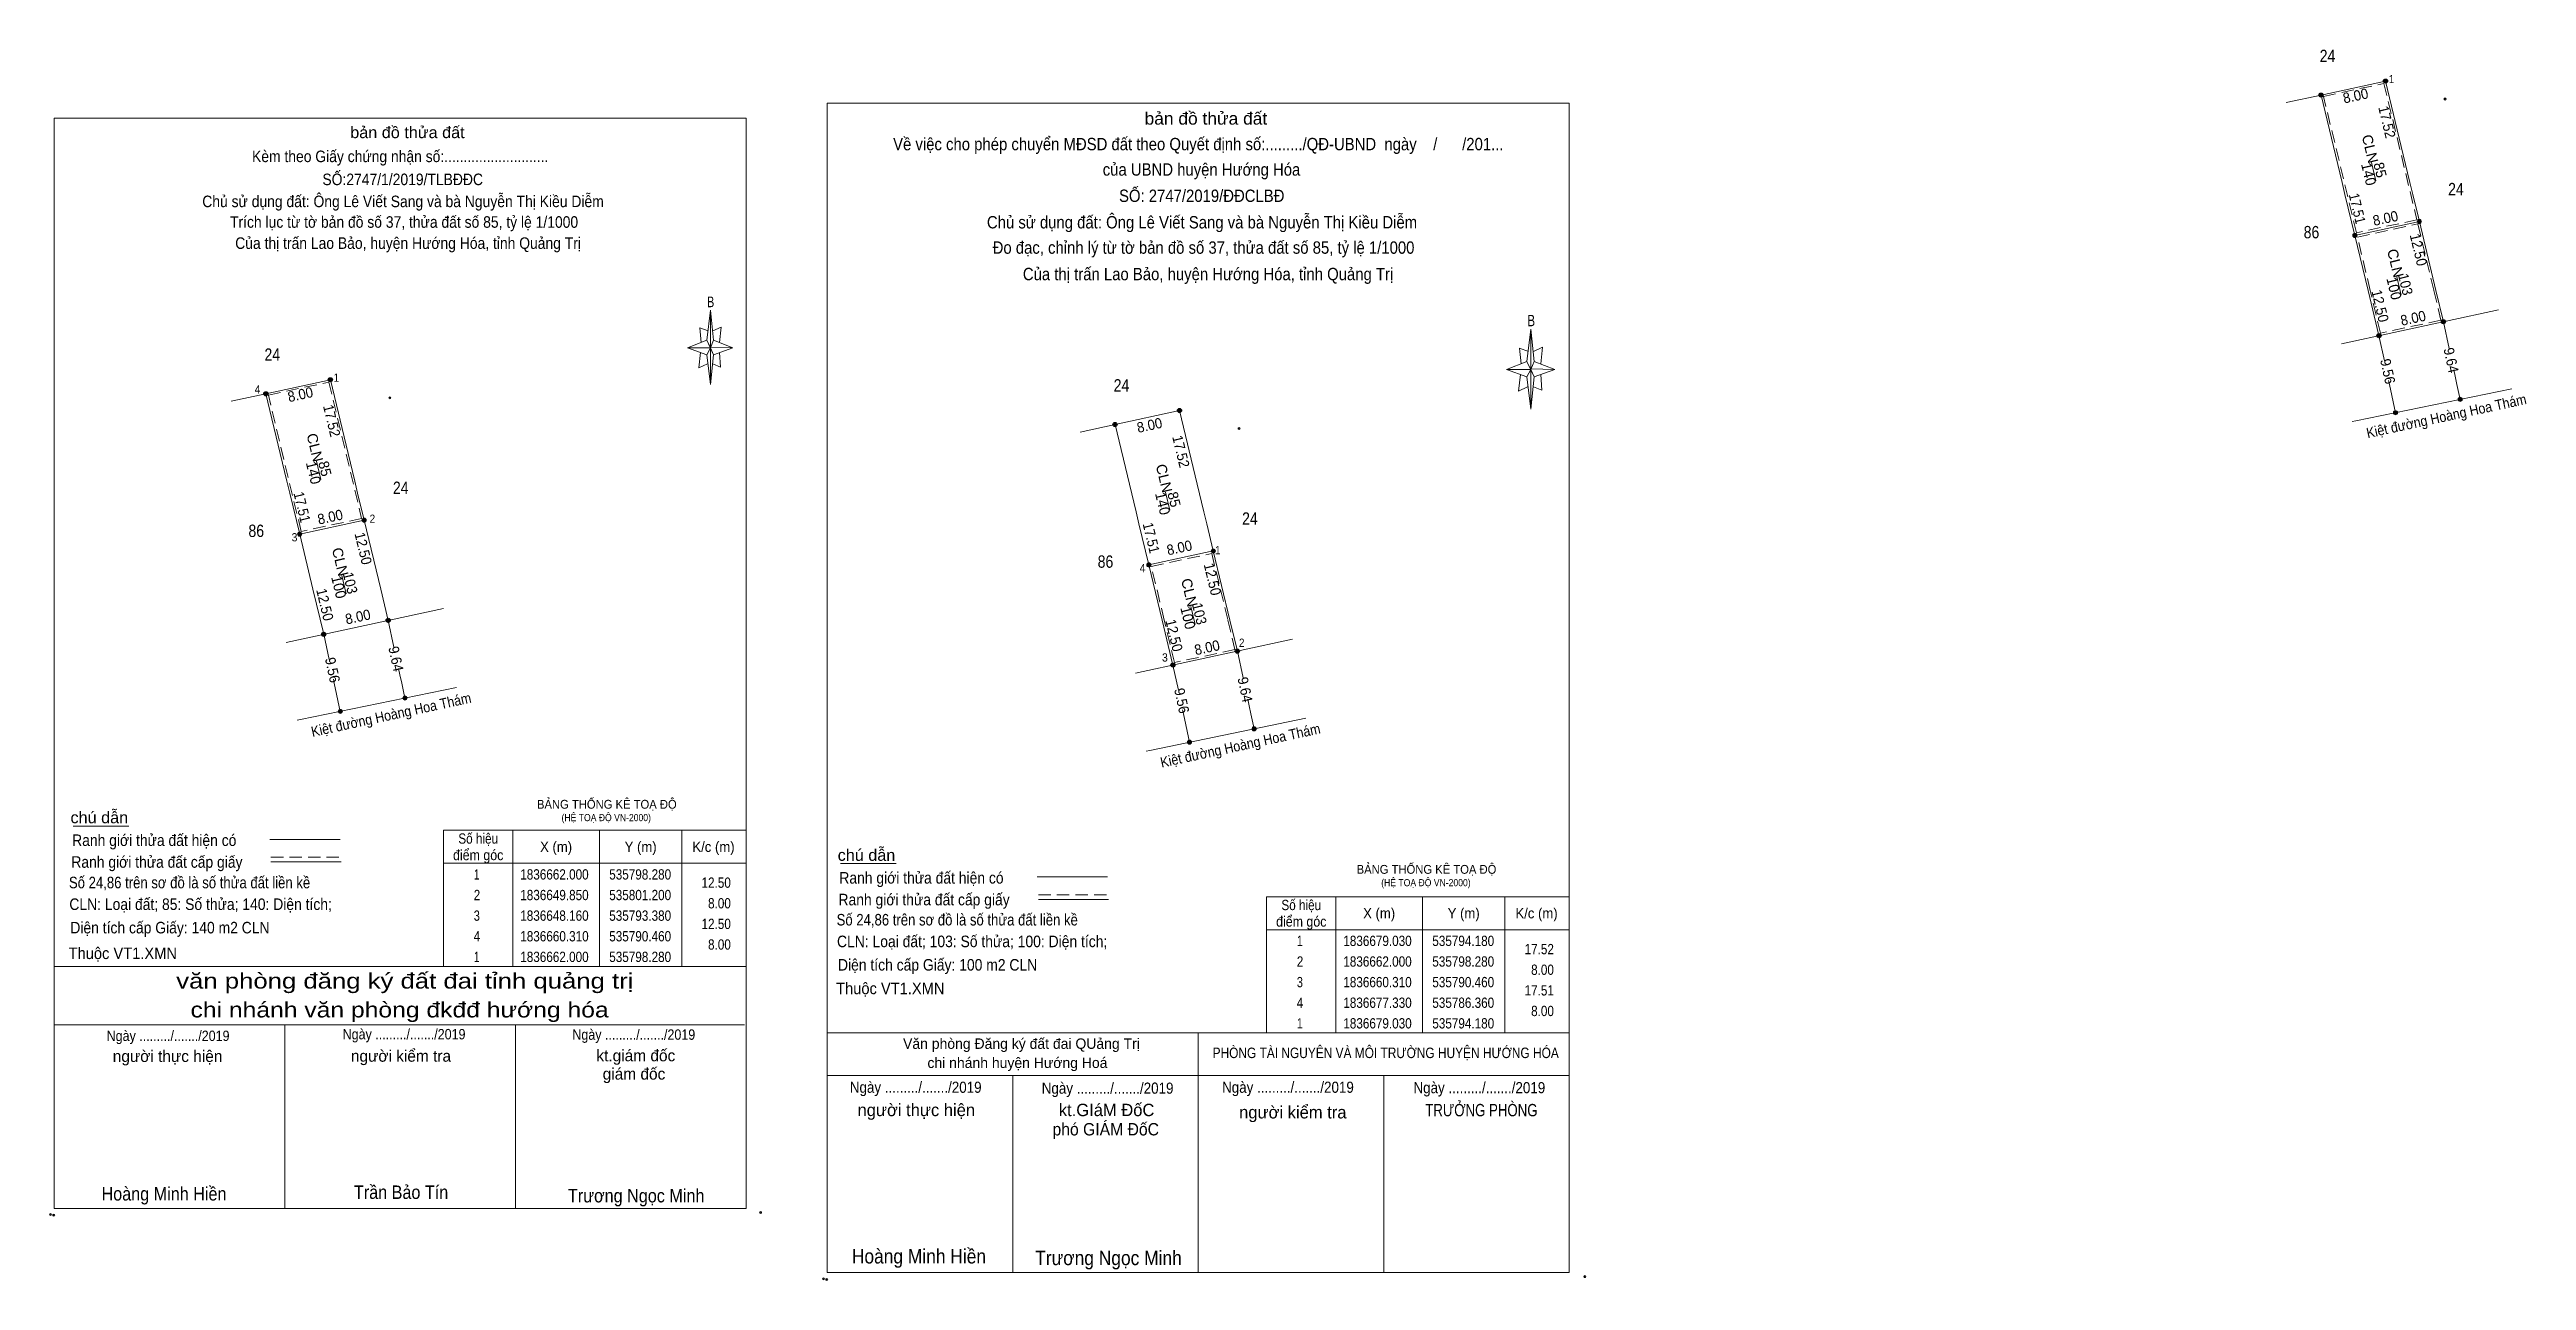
# Model space of a CAD drawing. Header units: metres. Extents: x 535511 to 535811, y 1836534 to 1836683.
import ezdxf
from ezdxf.enums import TextEntityAlignment as Align

# ---------------------------------------------------------------- set-up
doc = ezdxf.new("R2010")
doc.units = ezdxf.units.M
doc.header["$LTSCALE"] = 0.5
doc.header["$PDMODE"] = 32
doc.header["$PDSIZE"] = 0.25
doc.linetypes.add('MEDIUM_DASHED', pattern=[4.5, 3, -1.5])
for name, color, linetype, lineweight in [('1', 7, 'MEDIUM_DASHED', 13), ('10', 7, 'Continuous', 13), ('12', 7, 'Continuous', 25), ('13', 7, 'Continuous', 13), ('17', 7, 'Continuous', 13), ('2', 7, 'Continuous', 13), ('5', 7, 'Continuous', 13), ('6', 7, 'Continuous', 13), ('63', 7, 'Continuous', 13)]:
    doc.layers.add(name, color=color, linetype=linetype, lineweight=lineweight)

msp = doc.modelspace()

# ---------------------------------------------------------------- hatches: boundary and pattern name
at = {"layer": '12'}
for points in [[(535786.61, 1836677.33, 1), (535786.11, 1836677.33, 1)], [(535794.43, 1836679.03, 1), (535793.93, 1836679.03, 1)], [(535801.45, 1836649.85, 1), (535800.95, 1836649.85, 1)], [(535793.63, 1836648.16, 1), (535793.13, 1836648.16, 1)], [(535537.28, 1836641.11, 1), (535536.78, 1836641.11, 1)], [(535545.1, 1836642.81, 1), (535544.6, 1836642.81, 1)], [(535648.12, 1836639.08, 1), (535647.62, 1836639.08, 1)], [(535640.3, 1836637.38, 1), (535639.8, 1836637.38, 1)], [(535552.12, 1836613.63, 1), (535551.62, 1836613.63, 1)], [(535544.3, 1836611.94, 1), (535543.8, 1836611.94, 1)], [(535647.32, 1836608.21, 1), (535646.82, 1836608.21, 1)], [(535655.14, 1836609.9, 1), (535654.64, 1836609.9, 1)]]:
    msp.add_hatch(color=256, dxfattribs=at).paths.add_polyline_path(points)
at = {"layer": '13'}
for points in [[(535798.53, 1836662, 1), (535798.03, 1836662, 1)], [(535790.71, 1836660.31, 1), (535790.21, 1836660.31, 1)], [(535795.64, 1836638.81, 1), (535795.14, 1836638.81, 1)], [(535803.48, 1836640.43, 1), (535802.98, 1836640.43, 1)], [(535549.2, 1836625.78, 1), (535548.7, 1836625.78, 1)], [(535541.38, 1836624.09, 1), (535540.88, 1836624.09, 1)], [(535644.4, 1836620.36, 1), (535643.9, 1836620.36, 1)], [(535652.22, 1836622.05, 1), (535651.72, 1836622.05, 1)], [(535546.31, 1836602.59, 1), (535545.81, 1836602.59, 1)], [(535554.15, 1836604.21, 1), (535553.65, 1836604.21, 1)], [(535649.33, 1836598.86, 1), (535648.83, 1836598.86, 1)], [(535657.17, 1836600.48, 1), (535656.67, 1836600.48, 1)]]:
    msp.add_hatch(color=256, dxfattribs=at).paths.add_polyline_path(points)

# ---------------------------------------------------------------- linework, layer by layer
at = {"layer": '1'}
for points in [[(535793.99, 1836678.75), (535797.98, 1836662.21), (535790.65, 1836660.63), (535786.66, 1836677.16)], [(535544.66, 1836642.53), (535548.65, 1836625.99), (535541.32, 1836624.41), (535537.33, 1836640.94)]]:
    msp.add_lwpolyline(points, close=True, dxfattribs=at)
at = {"layer": '10'}
for p, q in [((535790.46, 1836660.31), (535792.07, 1836653.62)), ((535792.07, 1836653.62), (535793.38, 1836648.16)), ((535541.13, 1836624.09), (535542.74, 1836617.4)), ((535644.15, 1836620.36), (535645.76, 1836613.67)), ((535542.74, 1836617.4), (535544.05, 1836611.94)), ((535645.76, 1836613.67), (535647.07, 1836608.21))]:
    msp.add_line(p, q, dxfattribs=at)
for points in [[(535786.36, 1836677.33), (535788.1, 1836670.09), (535788.91, 1836666.73)], [(535788.91, 1836666.73), (535789.26, 1836665.28), (535790.46, 1836660.31)], [(535537.03, 1836641.11), (535538.77, 1836633.87), (535539.58, 1836630.51)], [(535640.05, 1836637.38), (535641.79, 1836630.14), (535642.6, 1836626.78)], [(535539.58, 1836630.51), (535539.93, 1836629.06), (535541.13, 1836624.09)], [(535642.6, 1836626.78), (535642.95, 1836625.33), (535644.15, 1836620.36)]]:
    msp.add_lwpolyline(points, dxfattribs=at)
at = {"layer": '12'}
for centre in [(535786.36, 1836677.33), (535794.18, 1836679.03), (535801.2, 1836649.85), (535793.38, 1836648.16), (535537.03, 1836641.11), (535544.85, 1836642.81), (535647.87, 1836639.08), (535640.05, 1836637.38), (535551.87, 1836613.63), (535544.05, 1836611.94), (535647.07, 1836608.21), (535654.89, 1836609.9)]:
    msp.add_circle(centre, 0.25, dxfattribs=at)
at = {"layer": '13'}
for p, q in [((535792.49, 1836669.14), (535793.02, 1836666.94)), ((535790.46, 1836660.31), (535798.28, 1836662)), ((535795.56, 1836655.28), (535796.09, 1836653.08)), ((535801.9, 1836646.62), (535801.2, 1836649.85)), ((535794.04, 1836645.1), (535793.38, 1836648.16)), ((535802.63, 1836643.23), (535802.46, 1836644.03)), ((535543.16, 1836632.92), (535543.69, 1836630.72)), ((535646.18, 1836629.19), (535646.71, 1836626.99)), ((535541.13, 1836624.09), (535548.95, 1836625.78)), ((535644.15, 1836620.36), (535651.97, 1836622.05)), ((535546.23, 1836619.06), (535546.76, 1836616.86)), ((535649.25, 1836615.33), (535649.78, 1836613.13)), ((535544.71, 1836608.88), (535544.05, 1836611.94)), ((535552.57, 1836610.4), (535551.87, 1836613.63)), ((535553.3, 1836607.01), (535553.13, 1836607.81)), ((535647.73, 1836605.15), (535647.07, 1836608.21)), ((535655.59, 1836606.67), (535654.89, 1836609.9)), ((535656.32, 1836603.28), (535656.15, 1836604.08))]:
    msp.add_line(p, q, dxfattribs=at)
for points in [[(535795.39, 1836638.81), (535794.65, 1836642.25), (535794.55, 1836642.72)], [(535803.23, 1836640.43), (535802.84, 1836642.25), (535802.63, 1836643.23)], [(535546.06, 1836602.59), (535545.32, 1836606.03), (535545.22, 1836606.5)], [(535553.9, 1836604.21), (535553.51, 1836606.03), (535553.3, 1836607.01)], [(535649.08, 1836598.86), (535648.34, 1836602.3), (535648.24, 1836602.77)], [(535656.92, 1836600.48), (535656.53, 1836602.3), (535656.32, 1836603.28)]]:
    msp.add_lwpolyline(points, dxfattribs=at)
for centre in [(535798.28, 1836662), (535790.46, 1836660.31), (535795.39, 1836638.81), (535803.23, 1836640.43), (535548.95, 1836625.78), (535541.13, 1836624.09), (535644.15, 1836620.36), (535651.97, 1836622.05), (535546.06, 1836602.59), (535553.9, 1836604.21), (535649.08, 1836598.86), (535656.92, 1836600.48)]:
    msp.add_circle(centre, 0.25, dxfattribs=at)
at = {"layer": '17'}
for p, q in [((535513.64, 1836588.69), (535520.41, 1836588.69)), ((535606.74, 1836584.14), (535613.51, 1836584.14))]:
    msp.add_line(p, q, dxfattribs=at)
at = {"layer": '2'}
for p, q in [((535782.13, 1836676.42), (535786.36, 1836677.33)), ((535786.36, 1836677.33), (535794.18, 1836679.03)), ((535786.36, 1836677.33), (535794.18, 1836679.03)), ((535798.28, 1836662), (535800.29, 1836653.62)), ((535800.29, 1836653.62), (535801.2, 1836649.85)), ((535807.89, 1836651.29), (535788.83, 1836647.18)), ((535532.8, 1836640.2), (535537.03, 1836641.11)), ((535537.03, 1836641.11), (535544.85, 1836642.81)), ((535537.03, 1836641.11), (535544.85, 1836642.81)), ((535640.05, 1836637.38), (535647.87, 1836639.08)), ((535640.05, 1836637.38), (535647.87, 1836639.08)), ((535635.82, 1836636.47), (535640.05, 1836637.38)), ((535548.95, 1836625.78), (535550.96, 1836617.4)), ((535651.97, 1836622.05), (535653.98, 1836613.67)), ((535550.96, 1836617.4), (535551.87, 1836613.63)), ((535558.56, 1836615.07), (535539.5, 1836610.96)), ((535661.58, 1836611.34), (535642.52, 1836607.23)), ((535653.98, 1836613.67), (535654.89, 1836609.9)), ((535566.99, 1836588.17), (535566.99, 1836571.67)), ((535577.49, 1836588.17), (535577.49, 1836571.67)), ((535587.49, 1836588.17), (535587.49, 1836571.67)), ((535558.59, 1836584.17), (535595.29, 1836584.17))]:
    msp.add_line(p, q, dxfattribs=at)
for points in [[(535794.18, 1836679.03), (535796.33, 1836670.09), (535797.14, 1836666.73)], [(535797.14, 1836666.73), (535797.49, 1836665.28), (535798.28, 1836662)], [(535544.85, 1836642.81), (535547, 1836633.87), (535547.81, 1836630.51)], [(535790.14, 1836637.73), (535790.58, 1836637.82), (535809.49, 1836641.72)], [(535647.87, 1836639.08), (535650.02, 1836630.14), (535650.83, 1836626.78)], [(535547.81, 1836630.51), (535548.16, 1836629.06), (535548.95, 1836625.78)], [(535650.83, 1836626.78), (535651.18, 1836625.33), (535651.97, 1836622.05)], [(535540.81, 1836601.51), (535541.25, 1836601.6), (535560.16, 1836605.5)], [(535643.83, 1836597.78), (535644.27, 1836597.87), (535663.18, 1836601.77)]]:
    msp.add_lwpolyline(points, dxfattribs=at)
at = {"layer": '2', "linetype": 'MEDIUM_DASHED'}
for points in [[(535792.33, 1836653.62), (535790.76, 1836660.12), (535798.09, 1836661.7), (535800.04, 1836653.62)], [(535800.04, 1836653.62), (535800.9, 1836650.04), (535793.57, 1836648.46), (535792.33, 1836653.62)], [(535646.02, 1836613.67), (535644.45, 1836620.17), (535651.78, 1836621.75), (535653.73, 1836613.67)], [(535653.73, 1836613.67), (535654.59, 1836610.09), (535647.26, 1836608.51), (535646.02, 1836613.67)]]:
    msp.add_lwpolyline(points, dxfattribs=at)
at = {"layer": '2'}
msp.add_lwpolyline([(535558.59, 1836588.17), (535595.29, 1836588.17), (535595.29, 1836571.67), (535558.59, 1836571.67)], close=True, dxfattribs=at)
for p in [(535801.4, 1836676.85), (535552.07, 1836640.63), (535655.09, 1836636.9)]:
    msp.add_point(p, dxfattribs=at)
at = {"layer": '5'}
for p, q in [((535590.51, 1836647.61), (535590.96, 1836651.25)), ((535591.33, 1836647.61), (535593.67, 1836646.69)), ((535690.01, 1836645.04), (535690.5, 1836648.95)), ((535590.51, 1836645.85), (535588.18, 1836646.69)), ((535591.33, 1836645.85), (535590.96, 1836642.22)), ((535592.18, 1836644.35), (535591.26, 1836644.73)), ((535592.08, 1836646.12), (535592.18, 1836644.35)), ((535690.01, 1836643.15), (535687.52, 1836644.06)), ((535690.89, 1836645.04), (535693.4, 1836644.06)), ((535690.89, 1836643.15), (535690.5, 1836639.26)), ((535691.81, 1836641.55), (535690.82, 1836641.95)), ((535691.7, 1836643.44), (535691.81, 1836641.55)), ((535511.36, 1836571.67), (535595.29, 1836571.67)), ((535511.36, 1836564.58), (535595.1, 1836564.58)), ((535511.36, 1836564.58), (535595.1, 1836564.58)), ((535511.36, 1836564.58), (535595.1, 1836564.58)), ((535539.34, 1836542.3), (535539.34, 1836564.58)), ((535567.31, 1836542.3), (535567.31, 1836564.58)), ((535605.14, 1836563.61), (535695.14, 1836563.61)), ((535650.14, 1836534.55), (535650.14, 1836563.61)), ((535605.14, 1836558.45), (535695.14, 1836558.45)), ((535605.14, 1836558.45), (535694.94, 1836558.45)), ((535605.14, 1836558.45), (535694.94, 1836558.45)), ((535605.14, 1836534.55), (535605.14, 1836558.45)), ((535627.64, 1836534.55), (535627.64, 1836558.45)), ((535672.64, 1836534.55), (535672.64, 1836558.45))]:
    msp.add_line(p, q, dxfattribs=at)
for points in [[(535511.36, 1836674.53), (535595.29, 1836674.53), (535595.29, 1836542.3), (535511.36, 1836542.3)], [(535605.14, 1836676.35), (535695.14, 1836676.35), (535695.14, 1836534.55), (535605.14, 1836534.55)], [(535590.96, 1836651.25), (535591.33, 1836647.61), (535590.96, 1836646.69)], [(535590.96, 1836646.69), (535588.18, 1836646.69), (535590.51, 1836647.61), (535591.33, 1836645.85), (535593.67, 1836646.69), (535590.96, 1836646.78)], [(535690.5, 1836648.95), (535690.89, 1836645.04), (535690.5, 1836644.06)], [(535590.96, 1836646.69), (535590.96, 1836642.22), (535590.51, 1836645.85)], [(535690.5, 1836644.06), (535687.52, 1836644.06), (535690.01, 1836645.04), (535690.89, 1836643.15), (535693.4, 1836644.06), (535690.5, 1836644.15)], [(535690.5, 1836644.06), (535690.5, 1836639.26), (535690.01, 1836643.15)]]:
    msp.add_lwpolyline(points, close=True, dxfattribs=at)
for points in [[(535590.96, 1836646.69), (535590.51, 1836647.61), (535588.18, 1836646.69)], [(535590.69, 1836648.73), (535589.67, 1836649.1), (535589.84, 1836647.34)], [(535591.26, 1836648.73), (535592.28, 1836649.2), (535592.08, 1836647.34)], [(535589.77, 1836646.12), (535589.57, 1836644.25), (535590.59, 1836644.73)], [(535590.96, 1836646.69), (535591.33, 1836645.85), (535593.67, 1836646.69)], [(535690.5, 1836644.06), (535690.01, 1836645.04), (535687.52, 1836644.06)], [(535690.21, 1836646.24), (535689.11, 1836646.64), (535689.3, 1836644.75)], [(535690.5, 1836644.06), (535690.89, 1836643.15), (535693.4, 1836644.06)], [(535690.82, 1836646.24), (535691.91, 1836646.75), (535691.7, 1836644.75)], [(535689.22, 1836643.44), (535689.01, 1836641.44), (535690.1, 1836641.95)], [(535595.29, 1836542.3), (535511.36, 1836542.3), (535511.36, 1836564.58)], [(535695.14, 1836534.55), (535605.14, 1836534.55), (535605.14, 1836558.45)]]:
    msp.add_lwpolyline(points, dxfattribs=at)
for p in [(535510.91, 1836541.58), (535511.29, 1836541.51), (535604.67, 1836533.78), (535605.07, 1836533.71)]:
    msp.add_point(p, dxfattribs=at)
at = {"layer": '6'}
for p, q in [((535537.52, 1836587.06), (535546.05, 1836587.06)), ((535537.65, 1836584.34), (535546.17, 1836584.34)), ((535630.62, 1836582.51), (535639.15, 1836582.51)), ((535630.75, 1836579.79), (535639.27, 1836579.79)), ((535605.14, 1836563.61), (535695.14, 1836563.61))]:
    msp.add_line(p, q, dxfattribs=at)
at = {"layer": '6', "linetype": 'MEDIUM_DASHED'}
for p, q in [((535537.65, 1836584.91), (535546.23, 1836584.91)), ((535630.75, 1836580.36), (535639.33, 1836580.36))]:
    msp.add_line(p, q, dxfattribs=at)
at = {"layer": '6'}
for p in [(535597.05, 1836541.83), (535697.04, 1836534.05)]:
    msp.add_point(p, dxfattribs=at)
at = {"layer": '63'}
for p, q in [((535666.84, 1836580.11), (535666.84, 1836563.61)), ((535677.34, 1836580.11), (535677.34, 1836563.61)), ((535687.34, 1836580.11), (535687.34, 1836563.61)), ((535658.44, 1836576.11), (535695.14, 1836576.11))]:
    msp.add_line(p, q, dxfattribs=at)
msp.add_lwpolyline([(535658.44, 1836580.11), (535695.14, 1836580.11), (535695.14, 1836563.61), (535658.44, 1836563.61)], close=True, dxfattribs=at)

# ---------------------------------------------------------------- texts
at = {"layer": '1'}
for s, height, width, p in [('BẢNG THỐNG KÊ TOẠ ĐỘ ', 1.072, 0.95, (535569.92, 1836590.79)), ('(HỆ TOẠ ĐỘ VN-2000)', 0.8672, 0.9, (535572.9, 1836589.28)), ('BẢNG THỐNG KÊ TOẠ ĐỘ ', 1.072, 0.95, (535669.36, 1836582.9)), ('(HỆ TOẠ ĐỘ VN-2000)', 0.8672, 0.9, (535672.34, 1836581.39))]:
    msp.add_text(s, height=height, dxfattribs=dict(at, width=width)).set_placement(p)
at = {"layer": '13'}
for s, rotation, width, p in [('CLN', 283.643, 1.05, (535791.702, 1836670.6624)), ('CLN', 283.643, 1.05, (535794.772, 1836656.8024)), ('103', 283.643, 0.95, (535795.9913, 1836654.2374)), ('9.56', 282.132, 0.95, (535793.8432, 1836643.6964)), ('9.64', 282.161, 0.95, (535801.535, 1836645.0417)), ('CLN', 283.643, 1.05, (535542.372, 1836634.4424)), ('CLN', 283.643, 1.05, (535645.392, 1836630.7124)), ('CLN', 283.643, 1.05, (535545.442, 1836620.5824)), ('103', 283.643, 0.95, (535546.6613, 1836618.0174)), ('CLN', 283.643, 1.05, (535648.462, 1836616.8524)), ('103', 283.643, 0.95, (535649.6813, 1836614.2874)), ('9.56', 282.132, 0.95, (535544.5122, 1836607.4814)), ('9.64', 282.161, 0.95, (535552.204, 1836608.8267)), ('9.56', 282.132, 0.95, (535647.5322, 1836603.7514)), ('9.64', 282.161, 0.95, (535655.224, 1836605.0967))]:
    msp.add_text(s, height=1.25, rotation=rotation, dxfattribs=dict(at, width=width)).set_placement(p, align=Align.CENTER)
for s, p in [('140', (535791.5286, 1836667.6074)), ('85', (535792.9179, 1836668.1024)), ('100', (535794.5986, 1836653.7474)), ('140', (535542.1986, 1836631.3874)), ('85', (535543.5879, 1836631.8824)), ('140', (535645.2186, 1836627.6574)), ('85', (535646.6079, 1836628.1524)), ('100', (535545.2686, 1836617.5274)), ('100', (535648.2886, 1836613.7974))]:
    msp.add_text(s, height=1.25, rotation=283.643, dxfattribs=at).set_placement(p, align=Align.CENTER)
at = {"layer": '2'}
for s, rotation, width, p in [('12.50', 283.514, 0.95, (535797.5688, 1836658.431)), ('12.50', 283.514, 0.95, (535792.9188, 1836651.621)), ('8.00', 12.195, 0.95, (535797.658, 1836649.6759)), ('Kiệt đường Hoàng Hoa Thám', 12.184, 0.9, (535801.6931, 1836637.8013)), ('12.50', 283.514, 0.95, (535548.2388, 1836622.211)), ('12.50', 283.514, 0.95, (535651.2588, 1836618.481)), ('12.50', 283.514, 0.95, (535543.5888, 1836615.401)), ('8.00', 12.195, 0.95, (535548.323, 1836613.4548)), ('12.50', 283.514, 0.95, (535646.6088, 1836611.671)), ('8.00', 12.195, 0.95, (535651.343, 1836609.7248)), ('Kiệt đường Hoàng Hoa Thám', 12.184, 0.9, (535552.3581, 1836601.5803)), ('Kiệt đường Hoàng Hoa Thám', 12.184, 0.9, (535655.3781, 1836597.8503))]:
    msp.add_text(s, height=1.25, rotation=rotation, dxfattribs=dict(at, width=width)).set_placement(p, align=Align.CENTER)
for s, width, p in [('Số hiệu', 0.85, (535562.79, 1836586.55)), ('X (m)', 0.95, (535572.24, 1836585.55)), ('Y (m)', 0.95, (535582.495, 1836585.55)), ('K/c (m)', 0.95, (535591.335, 1836585.55)), ('điểm góc', 0.9, (535562.79, 1836584.55)), (' 2', 0.85, (535562.445, 1836579.7)), (' 1', 0.75, (535562.44, 1836582.2)), ('1836662.000', 0.85, (535572.04, 1836582.2)), ('1836649.850', 0.85, (535572.04, 1836579.7)), ('535798.280', 0.85, (535582.44, 1836582.2)), ('535801.200', 0.85, (535582.44, 1836579.7)), (' 3', 0.8, (535562.435, 1836577.2)), ('1836648.160', 0.85, (535572.04, 1836577.2)), ('535793.380', 0.85, (535582.44, 1836577.2)), (' 4', 0.85, (535562.44, 1836574.7)), ('1836660.310', 0.85, (535572.04, 1836574.7)), ('535790.460', 0.85, (535582.44, 1836574.7)), (' 1', 0.75, (535562.44, 1836572.2)), ('1836662.000', 0.85, (535572.04, 1836572.2)), ('535798.280', 0.85, (535582.44, 1836572.2))]:
    msp.add_text(s, height=1.25, dxfattribs=dict(at, width=width)).set_placement(p, align=Align.CENTER)
at = {"layer": '2', "width": 0.85}
for s, p in [('12.50', (535593.44, 1836581.2)), ('8.00', (535593.44, 1836578.7)), ('12.50', (535593.44, 1836576.2)), ('8.00', (535593.44, 1836573.7))]:
    msp.add_text(s, height=1.25, dxfattribs=at).set_placement(p, align=Align.RIGHT)
at = {"layer": '5'}
for s, height, width, p in [('bản đồ thửa đất', 1.5, 1.05, (535651.07, 1836673.75)), ('bản đồ thửa đất', 1.399, 1.05, (535554.205, 1836672.11)), ('Về việc cho phép chuyển MĐSD đất theo Quyết định số:........./QĐ-UBND  ngày    /      /201...', 1.5, 0.9, (535650.15, 1836670.64)), ('Kèm theo Giấy chứng nhận số:...........................', 1.399, 0.9, (535553.325, 1836669.2)), ('SỐ:2747/1/2019/TLBĐĐC', 1.4, 0.9, (535553.63, 1836666.41)), ('của UBND huyện Hướng Hóa', 1.5, 0.9, (535650.54, 1836667.56)), ('Chủ sử dụng đất: Ông Lê Viết Sang và bà Nguyễn Thị Kiều Diễm', 1.4, 0.9, (535553.67, 1836663.74)), ('SỐ: 2747/2019/ĐĐCLBĐ', 1.5, 0.9, (535650.565, 1836664.37)), ('Trích lục từ tờ bản đồ số 37, thửa đất số 85, tỷ lệ 1/1000 ', 1.4, 0.9, (535554.03, 1836661.24)), ('Chủ sử dụng đất: Ông Lê Viết Sang và bà Nguyễn Thị Kiều Diễm', 1.5, 0.9, (535650.6, 1836661.16)), ('Của thị trấn Lao Bảo, huyện Hướng Hóa, tỉnh Quảng Trị', 1.4, 0.9, (535554.285, 1836658.68)), ('Đo đạc, chỉnh lý từ tờ bản đồ số 37, thửa đất số 85, tỷ lệ 1/1000 ', 1.5, 0.9, (535651.035, 1836658.09)), ('Của thị trấn Lao Bảo, huyện Hướng Hóa, tỉnh Quảng Trị', 1.5, 0.9, (535651.335, 1836654.88)), ('B', 1.285, 0.75, (535590.995, 1836651.61)), ('B', 1.377, 0.75, (535690.54, 1836649.3)), ('văn phòng đăng ký đất đai tỉnh quảng trị', 1.865, 1.25, (535553.885, 1836568.98)), ('chi nhánh văn phòng đkđđ hướng hóa', 1.865, 1.2, (535553.25, 1836565.48)), ('Ngày ........./......./2019', 1.259, 0.9, (535525.165, 1836562.62)), ('Ngày ........./......./2019', 1.259, 0.9, (535553.795, 1836562.82)), ('Ngày ........./......./2019', 1.259, 0.9, (535581.665, 1836562.77)), ('Ngày ........./......./2019', 1.35, 0.9, (535615.865, 1836556.34)), ('Ngày ........./......./2019', 1.35, 0.9, (535639.145, 1836556.23)), ('Ngày ........./......./2019', 1.35, 0.9, (535661.025, 1836556.34)), ('Ngày ........./......./2019', 1.35, 0.9, (535684.245, 1836556.29)), ('TRƯỞNG PHÒNG', 1.5, 0.8, (535684.495, 1836553.49)), ('phó GIÁM ĐốC', 1.5, 0.95, (535638.92, 1836551.17)), ('Hoàng Minh Hiền', 1.63, 0.9, (535524.67, 1836543.28)), ('Trần Bảo Tín', 1.629, 0.9, (535553.435, 1836543.47)), ('Trương Ngọc Minh', 1.63, 0.9, (535581.955, 1836543.05)), ('Hoàng Minh Hiền', 1.75, 0.9, (535616.26, 1836535.64)), ('Trương Ngọc Minh', 1.75, 0.9, (535639.255, 1836535.44))]:
    msp.add_text(s, height=height, dxfattribs=dict(at, width=width)).set_placement(p, align=Align.CENTER)
for s, height, p in [('người thực hiện', 1.399, (535525.105, 1836560.08)), ('người kiểm tra', 1.399, (535553.42, 1836560.11)), ('kt.giám đốc', 1.4, (535581.91, 1836560.16)), ('giám đốc', 1.4, (535581.69, 1836557.94)), ('người thực hiện', 1.5, (535615.94, 1836553.51)), ('kt.GIáM ĐốC', 1.5, (535639.025, 1836553.51)), ('người kiểm tra', 1.5, (535661.615, 1836553.23))]:
    msp.add_text(s, height=height, dxfattribs=at).set_placement(p, align=Align.CENTER)
at = {"layer": '6'}
for s, height, width, p in [('chú dẫn', 1.399, 1.05, (535513.33, 1836589.03)), ('Ranh giới thửa đất hiện có ', 1.399, 0.9, (535513.53, 1836586.27)), ('Ranh giới thửa đất cấp giấy', 1.399, 0.9, (535513.43, 1836583.63)), ('chú dẫn', 1.399, 1.05, (535606.4, 1836584.47)), ('Số 24,86 trên sơ đồ là số thửa đất liền kề', 1.4, 0.85, (535513.14, 1836581.14)), ('Ranh giới thửa đất hiện có ', 1.399, 0.9, (535606.6, 1836581.71)), ('CLN: Loại đất; 85: Số thửa; 140: Diện tích;', 1.4, 0.9, (535513.19, 1836578.51)), ('Số 24,86 trên sơ đồ là số thửa đất liền kề', 1.4, 0.85, (535606.27, 1836576.63)), ('Ranh giới thửa đất cấp giấy', 1.399, 0.9, (535606.5, 1836579.07)), ('Diện tích cấp Giấy: 140 m2 CLN', 1.4, 0.9, (535513.31, 1836575.67)), ('CLN: Loại đất; 103: Số thửa; 100: Diện tích;', 1.4, 0.9, (535606.32, 1836574)), ('Thuộc VT1.XMN', 1.4, 0.95, (535513.1, 1836572.56)), ('Diện tích cấp Giấy: 100 m2 CLN', 1.4, 0.9, (535606.44, 1836571.16)), ('Thuộc VT1.XMN', 1.4, 0.95, (535606.21, 1836568.3))]:
    msp.add_text(s, height=height, dxfattribs=dict(at, width=width)).set_placement(p)
for s, p in [(' Văn phòng Đăng ký đất đai QUảng Trị', (535628.46, 1836561.67)), ('chi nhánh huyện Hướng Hoá', (535628.21, 1836559.35))]:
    msp.add_text(s, height=1.267, dxfattribs=at).set_placement(p, align=Align.CENTER)
at = {"layer": '6', "width": 0.85}
msp.add_text('PHÒNG TÀI NGUYÊN VÀ MÔI TRƯỜNG HUYỆN HƯỚNG HÓA', height=1.27, dxfattribs=at).set_placement((535672.885, 1836560.55), align=Align.CENTER)
at = {"layer": '63'}
for s, height, width, p in [('24', 1.5, 0.85, (535787.14, 1836681.33)), ('24', 1.5, 0.85, (535802.72, 1836665.18)), ('86', 1.5, 0.85, (535785.195, 1836659.96)), ('24', 1.5, 0.85, (535537.81, 1836645.11)), ('24', 1.5, 0.85, (535640.83, 1836641.38)), ('24', 1.5, 0.85, (535553.39, 1836628.96)), ('24', 1.5, 0.85, (535656.41, 1836625.23)), ('86', 1.5, 0.85, (535535.865, 1836623.74)), ('86', 1.5, 0.85, (535638.885, 1836620.01)), ('điểm góc', 1.25, 0.9, (535662.64, 1836576.49)), ('Số hiệu', 1.25, 0.85, (535662.64, 1836578.49)), ('X (m)', 1.25, 0.95, (535672.09, 1836577.49)), ('Y (m)', 1.25, 0.95, (535682.345, 1836577.49)), ('K/c (m)', 1.25, 0.95, (535691.185, 1836577.49)), (' 1', 1.25, 0.75, (535662.29, 1836574.14)), ('1836679.030', 1.25, 0.85, (535671.89, 1836574.14)), ('535794.180', 1.25, 0.85, (535682.29, 1836574.14)), (' 2', 1.25, 0.85, (535662.295, 1836571.64)), ('1836662.000', 1.25, 0.85, (535671.89, 1836571.64)), ('535798.280', 1.25, 0.85, (535682.29, 1836571.64)), (' 3', 1.25, 0.8, (535662.285, 1836569.14)), ('1836660.310', 1.25, 0.85, (535671.89, 1836569.14)), ('535790.460', 1.25, 0.85, (535682.29, 1836569.14)), (' 4', 1.25, 0.85, (535662.29, 1836566.64)), ('1836677.330', 1.25, 0.85, (535671.89, 1836566.64)), ('535786.360', 1.25, 0.85, (535682.29, 1836566.64)), (' 1', 1.25, 0.75, (535662.29, 1836564.14)), ('1836679.030', 1.25, 0.85, (535671.89, 1836564.14)), ('535794.180', 1.25, 0.85, (535682.29, 1836564.14))]:
    msp.add_text(s, height=height, dxfattribs=dict(at, width=width)).set_placement(p, align=Align.CENTER)
for s, rotation, width, p in [('8.00', 12.265, 0.95, (535790.6772, 1836676.6377)), ('17.52', 283.536, 0.95, (535793.7483, 1836673.9163)), ('17.51', 283.544, 0.9, (535790.1441, 1836663.4364)), ('8.00', 12.195, 0.95, (535794.298, 1836661.7859)), ('8.00', 12.265, 0.95, (535541.3422, 1836640.4166)), ('17.52', 283.536, 0.95, (535544.4183, 1836637.6963)), ('8.00', 12.265, 0.95, (535644.3622, 1836636.6866)), ('17.52', 283.536, 0.95, (535647.4383, 1836633.9663)), ('17.51', 283.544, 0.9, (535540.8129, 1836627.2214)), ('8.00', 12.195, 0.95, (535544.963, 1836625.5648)), ('17.51', 283.544, 0.9, (535643.8329, 1836623.4914)), ('8.00', 12.195, 0.95, (535647.983, 1836621.8348))]:
    msp.add_text(s, height=1.25, rotation=rotation, dxfattribs=dict(at, width=width)).set_placement(p, align=Align.CENTER)
for s, height, width, p in [(' 1', 1, 0.9, (535795.24, 1836678.78)), (' 4', 1, 0.95, (535536.37, 1836641.14)), (' 1', 1, 0.9, (535545.91, 1836642.56)), (' 2', 1, 0.9, (535550.29, 1836625.46)), (' 3', 1, 0.95, (535540.86, 1836623.21)), (' 4', 1, 0.95, (535643.74, 1836619.47)), (' 1', 1, 0.9, (535652.85, 1836621.64)), (' 2', 1, 0.9, (535655.75, 1836610.42)), (' 3', 1, 0.95, (535646.45, 1836608.63)), ('17.52', 1.25, 0.85, (535693.29, 1836573.14)), ('8.00', 1.25, 0.85, (535693.29, 1836570.64)), ('17.51', 1.25, 0.85, (535693.29, 1836568.14)), ('8.00', 1.25, 0.85, (535693.29, 1836565.64))]:
    msp.add_text(s, height=height, dxfattribs=dict(at, width=width)).set_placement(p, align=Align.RIGHT)

doc.saveas('drawing.dxf')
